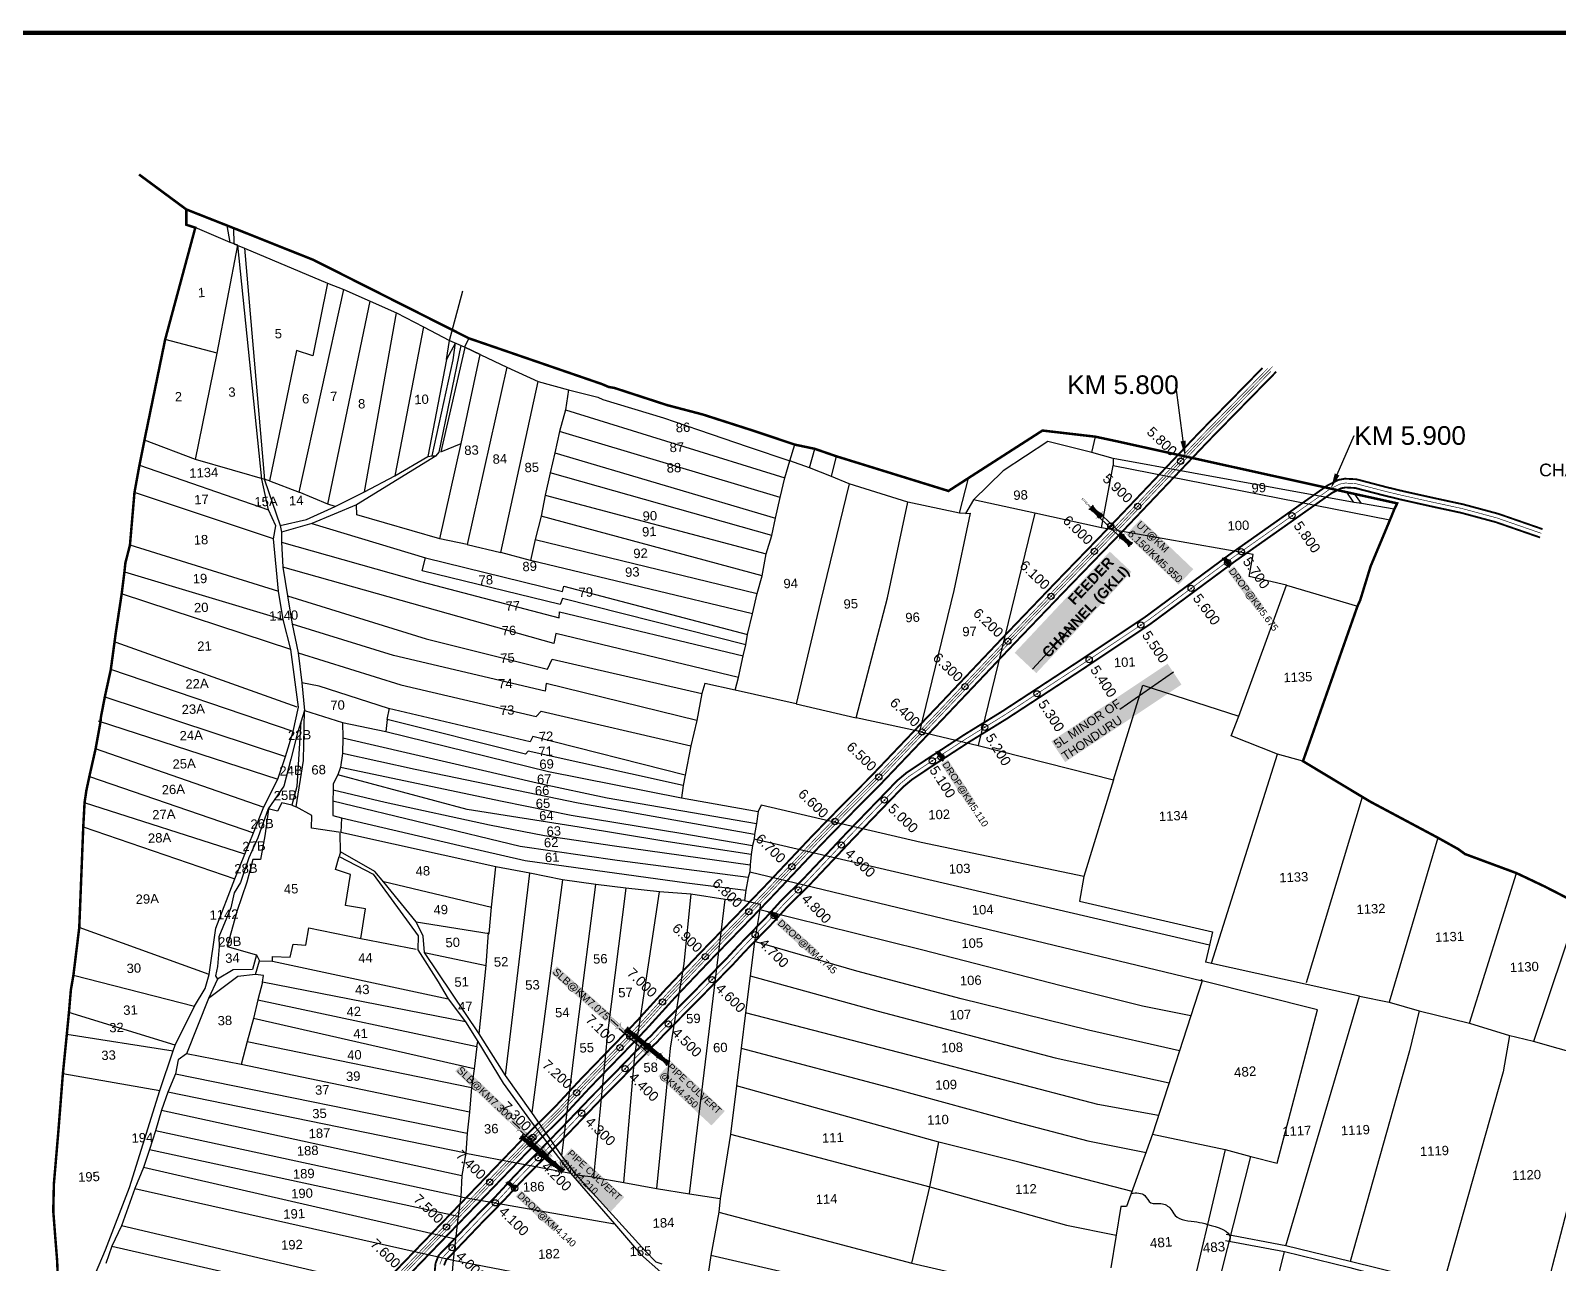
# Model space of a CAD drawing. Header units: inches. Extents: x 189567 to 214261, y 1613610 to 1624610.
# Drawn here: x 190847 to 193302, y 1622146 to 1624127 of the extents above; entities that cross this region are included whole.
import ezdxf
from ezdxf import colors
from ezdxf.entities.mleader import LeaderData, LeaderLine
from ezdxf.enums import TextEntityAlignment as Align
from ezdxf.math import Vec2, Vec3

# ---------------------------------------------------------------- set-up
doc = ezdxf.new("R2010")
doc.units = ezdxf.units.IN
doc.header["$LTSCALE"] = 15
doc.header["$MEASUREMENT"] = 0
doc.header["$PDMODE"] = 32
doc.header["$PDSIZE"] = 10
doc.linetypes.add('ACAD_ISO02W100', pattern=[15, 12, -3])
doc.linetypes.add('HIDDEN2', pattern=[0.1875, 0.125, -0.0625])
for name, color, linetype in [('CANAL1', 7, 'Continuous'), ('CHANAGE', 1, 'Continuous'), ('CS', 134, 'Continuous'), ('PLOT', 7, 'Continuous'), ('PLOT NO', 1, 'Continuous'), ('PLOT NOS', 7, 'Continuous'), ('POINT', 2, 'Continuous'), ('RE REMARKS', 7, 'Continuous'), ('STREAM', 4, 'Continuous'), ('STRUCTURE', 5, 'Continuous'), ('text1', 7, 'Continuous'), ('text2', 7, 'Continuous'), ('VILLAGE BOUNDRY', 5, 'Continuous'), ('VILLAGE STONES', 240, 'Continuous')]:
    doc.layers.add(name, color=color, linetype=linetype)
doc.styles.get("Standard").update_dxf_attribs({"font": 'arial.ttf'})
doc.dimstyles.get("Standard").update_dxf_attribs({"dimtxt": 0.18, "dimasz": 0.18, "dimexe": 0.18, "dimexo": 0.0625, "dimgap": 0.09, "dimtad": 0, "dimtih": 1, "dimtoh": 1, "dimdec": 4, "dimzin": 0, "dimdsep": 46, "dimtxsty": 'Standard', "dimcen": 0.09, "dimadec": 0, "dimazin": 0, "dimtfac": 1, "dimtdec": 4, "dimtofl": 0, "dimtmove": 0, "dimatfit": 3, "dimfxl": 1, "dimtolj": 1, "dimtzin": 0, "dimarcsym": 0})

# ---------------------------------------------------------------- blocks, each defined once
blk = doc.blocks.new('DROP')
h = blk.add_hatch()
h.set_pattern_fill('ANSI31', color=1, scale=10, angle=45)
h.set_pattern_definition([(90, (-324.4107, -25.7687), (-1.25, 0), [])])
h.paths.add_polyline_path([(-9.9, -4.3), (-13.8, 4.1), (13.8, 4.1), (10.2, -4.3)])
at = {"layer": 'STRUCTURE', "color": 5, "const_width": 0.49}
blk.add_lwpolyline([(-9.9, -4.3), (-13.8, 4.1), (13.8, 4.1), (10.2, -4.3), (-9.9, -4.3)], dxfattribs=at)
at = {"layer": 'STRUCTURE', "color": 5}
blk.add_circle((0, 0), 1.33, dxfattribs=at)
blk = doc.blocks.new('PIPE C')
at = {"layer": 'STRUCTURE'}
h = blk.add_hatch(dxfattribs=at)
h.set_pattern_fill('DASH', color=256, scale=5.6, angle=-90, style=0)
h.set_pattern_definition([(270, (-1194663.9188, 538833.8274), (0.7, -0.7), [0.7, -0.7])])
edge = h.paths.add_edge_path()
edge.add_spline(control_points=[(4.6, -44.2), (4.4, -43.9), (3.7, -42.8), (3.2, -40.8), (2.9, -38.1), (2.3, -34.2), (2.9, -29), (3.8, -25), (4.2, -23.1)], knot_values=[0, 0, 0, 0, 1.613557, 5.24513, 8.624976, 13.470124, 22.190216, 30.746377, 30.746377, 30.746377, 30.746377], degree=3, periodic=0)
edge.add_line((4.2, -23.1), (2.8, -21))
edge.add_line((2.8, -21), (2.8, 21))
edge.add_line((2.8, 21), (4.2, 23.1))
edge.add_spline(control_points=[(4.2, 23.1), (3.7, 25), (2.7, 28.9), (2, 34.1), (2.4, 38), (2.7, 40.8), (3.1, 42.8), (3.8, 43.8), (4, 44.2)], knot_values=[0, 0, 0, 0, 8.556161, 17.276253, 22.121402, 25.501247, 29.13282, 30.746377, 30.746377, 30.746377, 30.746377], degree=3, periodic=0)
edge.add_line((4, 44.2), (-4.6, 44.2))
edge.add_spline(control_points=[(-4.6, 44.2), (-4.4, 43.9), (-3.7, 42.8), (-3.2, 40.8), (-2.9, 38.1), (-2.3, 34.2), (-2.9, 29), (-3.8, 25), (-4.2, 23.1)], knot_values=[0, 0, 0, 0, 1.613557, 5.24513, 8.624976, 13.470124, 22.190216, 30.746377, 30.746377, 30.746377, 30.746377], degree=3, periodic=0)
edge.add_line((-4.2, 23.1), (-2.8, 21))
edge.add_line((-2.8, 21), (-2.8, -21))
edge.add_line((-2.8, -21), (-4.2, -23.1))
edge.add_spline(control_points=[(-4.2, -23.1), (-3.7, -25), (-2.7, -28.9), (-2, -34.1), (-2.4, -38), (-2.7, -40.8), (-3.1, -42.8), (-3.8, -43.8), (-4, -44.2)], knot_values=[0, 0, 0, 0, 8.556161, 17.276253, 22.121402, 25.501247, 29.13282, 30.746377, 30.746377, 30.746377, 30.746377], degree=3, periodic=0)
edge.add_line((-4, -44.2), (4.6, -44.2))
blk.add_circle((0, 0), 0.657)
at = {"layer": 'STRUCTURE', "const_width": 0.44}
for points in [[(-8.4, 25.2), (-5.6, 25.2), (-2.8, 21), (-2.8, -21), (-5.6, -25.2), (-8.4, -25.2)], [(8.4, 25.2), (5.6, 25.2), (2.8, 21), (2.8, -21), (5.6, -25.2), (8.4, -25.2)]]:
    blk.add_lwpolyline(points, dxfattribs=at)
at = {"layer": 'STRUCTURE', "color": 3}
for points in [[(-2.8, 21), (-2.8, -21)], [(-2.8, 21), (-2.8, -21)], [(2.8, 21), (2.8, -21)]]:
    blk.add_lwpolyline(points, dxfattribs=at)
at = {"layer": 'STRUCTURE'}
for points in [[(-4.6, 44.2), (-4, 43.2), (-3.3, 40.8), (-2.9, 38.4), (-2.5, 35.1), (-3, 29), (-4.2, 23.1)], [(4, 44.2), (3.4, 43.2), (2.8, 40.7), (2.5, 38.4), (2.2, 35), (2.8, 28.9), (4.2, 23.1)], [(-4, -44.2), (-3.4, -43.2), (-2.8, -40.7), (-2.5, -38.4), (-2.2, -35), (-2.8, -28.9), (-4.2, -23.1)], [(4.6, -44.2), (4, -43.2), (3.3, -40.8), (2.9, -38.4), (2.5, -35.1), (3, -29), (4.2, -23.1)]]:
    blk.add_spline(points, degree=3, dxfattribs=at)
at = {"layer": 'STRUCTURE', "color": 0}
for points in [[(-0.2, 44.3), (-0.2, 28.7)], [(0, -23.2), (0, -38.9)]]:
    blk.add_leader(points, dimstyle='Standard', override={"dimscale": 0.062085, "dimtxt": 50, "dimasz": 100, "dimgap": 0.09, "dimtad": 0, "dimzin": 2}, dxfattribs=at)
blk = doc.blocks.new('UT')
at = {"layer": 'STRUCTURE'}
h = blk.add_hatch(dxfattribs=at)
h.set_pattern_fill('DASH', color=150, scale=8, angle=-39.6278, style=0)
h.set_pattern_definition([(320.372247933, (-4370.464, -6260.8811), (1.40800153113, 0.132407282), [1, -1])])
h.paths.add_polyline_path([(765163, 1700681.9), (765165.6, 1700680.6), (765167.2, 1700680.3), (765169.1, 1700680), (765172.4, 1700679.6), (765176.4, 1700679.3), (765179.5, 1700679.5), (765183.1, 1700679.9), (765187.7, 1700680.9), (765188.9, 1700681.2), (765193.1, 1700682.2), (765196.1, 1700680.2), (765196.1, 1700672.2), (765193.1, 1700670.2), (765190.5, 1700670.8), (765188.1, 1700671.3), (765185.5, 1700671.8), (765183.6, 1700672.1), (765181, 1700672.5), (765180.3, 1700672.5), (765178.5, 1700672.6), (765176.7, 1700672.6), (765174.6, 1700672.5), (765172.5, 1700672.3), (765170.4, 1700672), (765168.5, 1700671.7), (765166.1, 1700671.2), (765165, 1700670.8), (765163, 1700669.7)])
h.paths.add_polyline_path([(765259.1, 1700682.2), (765256.1, 1700680.2), (765256.1, 1700672.2), (765259.1, 1700670.2), (765261.9, 1700671), (765264.4, 1700671.6), (765266.4, 1700672), (765269.1, 1700672.5), (765272.7, 1700673), (765276.1, 1700673.1), (765278.6, 1700672.9), (765281.2, 1700672.7), (765283.9, 1700672.3), (765286.4, 1700671.9), (765288, 1700671.3), (765289.2, 1700670.6), (765289.1, 1700682.7), (765287.6, 1700681.8), (765285.7, 1700681.2), (765283, 1700680.7), (765281.2, 1700680.4), (765276.7, 1700679.9), (765272.7, 1700679.9), (765268.7, 1700680.3), (765264.8, 1700681), (765261.2, 1700681.7)])
at = {"layer": 'STRUCTURE', "color": 150, "const_width": 0.628}
for points in [[(765190.1, 1700688.2), (765190.1, 1700684.2), (765196.1, 1700680.2), (765256.1, 1700680.2), (765262.1, 1700684.2), (765262.1, 1700688.2)], [(765190.1, 1700664.2), (765190.1, 1700668.2), (765196.1, 1700672.2), (765256.1, 1700672.2), (765262.1, 1700668.2), (765262.1, 1700664.2)]]:
    blk.add_lwpolyline(points, dxfattribs=at)
at = {"layer": 'STRUCTURE', "color": 150}
for points in [[(765196.1, 1700680.2), (765256.1, 1700680.2)], [(765196.1, 1700672.2), (765256.1, 1700672.2)], [(765196.1, 1700672.2), (765256.1, 1700672.2)]]:
    blk.add_lwpolyline(points, dxfattribs=at)
at = {"layer": 'STRUCTURE', "color": 0}
blk.add_circle((765226.1, 1700676.2), 1.89, dxfattribs=at)
at = {"layer": 'STRUCTURE', "color": 150}
for points in [[(765163, 1700681.9), (765164.4, 1700681.1), (765167.9, 1700680.2), (765171.2, 1700679.8), (765176.1, 1700679.4), (765184.7, 1700680.3), (765193.1, 1700682.2)], [(765163, 1700669.7), (765164.3, 1700670.6), (765167.8, 1700671.6), (765171.2, 1700672.1), (765176, 1700672.6), (765184.7, 1700672), (765193.1, 1700670.2)], [(765289.1, 1700682.7), (765287.8, 1700681.9), (765284.3, 1700680.9), (765280.9, 1700680.4), (765276.1, 1700679.8), (765267.4, 1700680.5), (765259.1, 1700682.2)], [(765289.2, 1700670.6), (765287.8, 1700671.4), (765284.2, 1700672.3), (765280.9, 1700672.7), (765276.1, 1700673.1), (765267.4, 1700672.2), (765259.1, 1700670.2)]]:
    blk.add_spline(points, degree=3, dxfattribs=at)
at = {"layer": 'STRUCTURE', "color": 0}
blk.add_text('STREAM', height=5, dxfattribs=at).set_placement((765148.2, 1700675.8), align=Align.MIDDLE_CENTER)
for points in [[(765190.9, 1700676), (765164.2, 1700675.8)], [(765289.3, 1700676.7), (765265.4, 1700676.4)]]:
    blk.add_leader(points, dimstyle='Standard', override={"dimasz": 10, "dimgap": 0.09, "dimtad": 0}, dxfattribs=at)
blk = doc.blocks.new('SLB')
at = {"layer": 'STRUCTURE'}
h = blk.add_hatch(dxfattribs=at)
h.set_pattern_fill('DOTS', color=6, scale=20, angle=320.3722, style=0)
h.set_pattern_definition([(320.372247934, (-159.4327, -72.9564), (1.2786241598, 0.5641323054), [0, -1.25])])
h.paths.add_polyline_path([(769699.5, 1706871.1), (769699.5, 1706861.1), (769729.1, 1706861.1), (769732.1, 1706863.1), (769792.1, 1706863.1), (769795.1, 1706861.1), (769824.7, 1706861.1), (769824.7, 1706871.1), (769795.1, 1706871.1), (769792.1, 1706869.1), (769732.1, 1706869.1), (769729.1, 1706871.1)])
at = {"layer": 'STRUCTURE', "color": 6, "const_width": 0.628}
for points in [[(769726.1, 1706877.1), (769726.1, 1706873.1), (769732.1, 1706869.1), (769792.1, 1706869.1), (769798.1, 1706873.1), (769798.1, 1706877.1)], [(769726.1, 1706855.1), (769726.1, 1706859.1), (769732.1, 1706863.1), (769792.1, 1706863.1), (769798.1, 1706859.1), (769798.1, 1706855.1)]]:
    blk.add_lwpolyline(points, dxfattribs=at)
at = {"layer": 'STRUCTURE', "color": 6, "linetype": 'ACAD_ISO02W100', "ltscale": 0.5, "const_width": 0.5}
for points in [[(769699.5, 1706871.1), (769729.1, 1706871.1)], [(769699.5, 1706861.1), (769729.1, 1706861.1)], [(769795.1, 1706871.1), (769824.7, 1706871.1)], [(769795.1, 1706861.1), (769824.7, 1706861.1)]]:
    blk.add_lwpolyline(points, dxfattribs=at)
at = {"layer": 'STRUCTURE', "color": 6}
blk.add_lwpolyline([(769732.1, 1706863.1), (769792.1, 1706863.1)], dxfattribs=at)
blk.add_lwpolyline([(769732.1, 1706863.1), (769792.1, 1706863.1)], dxfattribs=at)
at = {"layer": 'STRUCTURE', "color": 0}
blk.add_circle((769762.1, 1706866.1), 1.24, dxfattribs=at)
for points in [[(769703.8, 1706866), (769726.7, 1706866)], [(769818.6, 1706865.8), (769795.7, 1706865.8)]]:
    blk.add_leader(points, dimstyle='Standard', override={"dimasz": 10, "dimgap": 0.09, "dimtad": 0}, dxfattribs=at)

msp = doc.modelspace()

# ---------------------------------------------------------------- linework, layer by layer
at = {"layer": 'CANAL1', "color": 200, "const_width": 3}
for points in [[(192826.7, 1623584.8), (192725.5, 1623481.5), (192587.9, 1623336.7), (192493.2, 1623239), (192413.6, 1623156), (192302.8, 1623039.1), (192245.5, 1622979.2), (192196.1, 1622927.3), (192154.7, 1622885.7), (192102.9, 1622832.7), (192026.6, 1622751.8), (191982.5, 1622706.1), (191923.4, 1622645.3), (191867.2, 1622586.2), (191824, 1622538.6), (191807.1, 1622520.6), (191730.7, 1622441.7), (191689.6, 1622397.5), (191646.4, 1622354.9), (191540.9, 1622245.3), (191384.8, 1622083.6)], [(192848.9, 1623578.9), (192739.9, 1623467.6), (192602.3, 1623322.9), (192507.6, 1623225.1), (192428, 1623142.2), (192317.2, 1623025.3), (192260, 1622965.4), (192210.4, 1622913.4), (192168.9, 1622871.7), (192117.3, 1622818.8), (192041, 1622738), (191996.9, 1622692.2), (191937.8, 1622631.4), (191881.9, 1622572.6), (191838.7, 1622525), (191821.6, 1622506.8), (191745.2, 1622428), (191704, 1622383.5), (191660.6, 1622340.8), (191555.3, 1622231.4), (191399.2, 1622069.7)], [(191494.8, 1622117.4), (191497.7, 1622146.3), (191502.7, 1622159), (191510.5, 1622167), (191562.6, 1622221.6), (191595.5, 1622255), (191626, 1622288.1), (191652, 1622314.6), (191665.5, 1622328.2), (191672.4, 1622335.2), (191701.3, 1622364.9), (191752.3, 1622418.2), (191777.9, 1622443.9), (191824.5, 1622491.9), (191837.3, 1622505.7), (191843.9, 1622511.7), (191854.8, 1622523.5), (191912.6, 1622582.1), (191965.7, 1622636.2), (191986.3, 1622658.5), (192029.8, 1622703.1), (192053.5, 1622729.4), (192086.5, 1622761.6), (192123.8, 1622801), (192156.1, 1622835.4), (192239.7, 1622921.9), (192254.5, 1622934.3), (192285.2, 1622954.9), (192348.2, 1622996), (192408.4, 1623033.1), (192531.2, 1623113.4), (192638.8, 1623185.2), (192773.5, 1623284.9), (192931, 1623396), (192948.6, 1623405), (192959.3, 1623407), (192977.7, 1623406.1), (193025.8, 1623393.5), (193051.4, 1623387.3), (193101.7, 1623376.1), (193149.4, 1623365.8), (193205.9, 1623350.6), (193276.9, 1623326)], [(191511.4, 1622143), (191514.7, 1622151.3), (191520.5, 1622157.3), (191572.6, 1622211.9), (191605.6, 1622245.4), (191636.2, 1622278.5), (191661.9, 1622304.8), (191675.5, 1622318.3), (191682.5, 1622325.5), (191711.4, 1622355.1), (191762.3, 1622408.5), (191787.9, 1622434.1), (191834.7, 1622482.3), (191847.2, 1622495.7), (191853.8, 1622501.8), (191864.9, 1622513.9), (191922.6, 1622572.2), (191975.8, 1622626.5), (191996.4, 1622648.8), (192040, 1622693.6), (192063.6, 1622719.7), (192096.5, 1622751.8), (192134, 1622791.4), (192166.2, 1622825.7), (192249.2, 1622911.7), (192262.9, 1622923.1), (192292.9, 1622943.3), (192355.7, 1622984.2), (192415.9, 1623021.3), (192538.9, 1623101.7), (192646.8, 1623173.7), (192781.7, 1623273.6), (192938.3, 1623384), (192953.2, 1623391.6), (192960.3, 1623392.9), (192975.6, 1623392.1), (193022.4, 1623380), (193048.3, 1623373.7), (193098.7, 1623362.4), (193146.1, 1623352.2), (193201.8, 1623337.2), (193273.1, 1623312.5)]]:
    msp.add_lwpolyline(points, dxfattribs=at)
at = {"layer": 'CANAL1', "color": 5, "const_width": 1}
for points in [[(192835.3, 1623584.3), (192730.2, 1623477), (192592.5, 1623332.2), (192497.9, 1623234.5), (192418.3, 1623151.5), (192307.5, 1623034.6), (192250.2, 1622974.7), (192200.8, 1622922.8), (192159.3, 1622881.2), (192107.6, 1622828.2), (192031.3, 1622747.3), (191987.2, 1622701.6), (191928.1, 1622640.8), (191872, 1622581.8), (191828.8, 1622534.2), (191811.8, 1622516.2), (191735.4, 1622437.2), (191694.3, 1622392.9), (191651, 1622350.3), (191545.6, 1622240.8), (191389.5, 1622079.1)], [(192840.3, 1623579.4), (192735.3, 1623472.2), (192597.6, 1623327.4), (192502.9, 1623229.6), (192423.3, 1623146.7), (192312.5, 1623029.8), (192255.3, 1622969.8), (192205.8, 1622917.9), (192164.3, 1622876.3), (192112.7, 1622823.3), (192036.3, 1622742.5), (191992.2, 1622696.8), (191933.1, 1622635.9), (191877.1, 1622577), (191833.9, 1622529.4), (191816.9, 1622511.3), (191740.5, 1622432.4), (191699.3, 1622388.1), (191656, 1622345.4), (191550.6, 1622235.9), (191394.5, 1622074.2)]]:
    msp.add_lwpolyline(points, dxfattribs=at)
at = {"layer": 'CANAL1', "color": 1, "linetype": 'HIDDEN2', "ltscale": 4, "const_width": 1}
for points in [[(192843.3, 1623587.4), (192732.7, 1623474.6), (192595.1, 1623329.8), (192500.4, 1623232), (192420.8, 1623149.1), (192310, 1623032.2), (192252.8, 1622972.3), (192203.3, 1622920.4), (192161.8, 1622878.7), (192110.1, 1622825.7), (192033.8, 1622744.9), (191989.7, 1622699.2), (191930.6, 1622638.3), (191874.6, 1622579.4), (191831.3, 1622531.8), (191814.3, 1622513.7), (191737.9, 1622434.8), (191696.8, 1622390.5), (191653.5, 1622347.8), (191548.1, 1622238.3), (191392, 1622076.6)], [(192837.8, 1623581.8), (192732.7, 1623474.6), (192595.1, 1623329.8), (192500.4, 1623232), (192420.8, 1623149.1), (192310, 1623032.2), (192252.8, 1622972.3), (192203.3, 1622920.4), (192161.8, 1622878.7), (192110.1, 1622825.7), (192033.8, 1622744.9), (191989.7, 1622699.2), (191930.6, 1622638.3), (191874.6, 1622579.4), (191831.3, 1622531.8), (191814.3, 1622513.7), (191737.9, 1622434.8), (191696.8, 1622390.5), (191653.5, 1622347.8), (191548.1, 1622238.3), (191392, 1622076.6)], [(191504.6, 1622144.6), (191508.7, 1622155.1), (191515.5, 1622162.2), (191567.6, 1622216.7), (191600.6, 1622250.2), (191631.1, 1622283.3), (191656.9, 1622309.7), (191670.5, 1622323.3), (191677.4, 1622330.3), (191706.3, 1622360), (191757.3, 1622413.4), (191782.9, 1622439), (191829.6, 1622487.1), (191842.2, 1622500.7), (191848.8, 1622506.7), (191859.8, 1622518.7), (191917.6, 1622577.1), (191970.8, 1622631.4), (191991.4, 1622653.7), (192034.9, 1622698.4), (192058.5, 1622724.5), (192091.5, 1622756.7), (192128.9, 1622796.2), (192161.1, 1622830.6), (192244.5, 1622916.8), (192258.7, 1622928.7), (192289, 1622949.1), (192352, 1622990.1), (192412.2, 1623027.2), (192535.1, 1623107.6), (192642.8, 1623179.4), (192777.6, 1623279.2), (192934.7, 1623390), (192950.9, 1623398.3), (192959.8, 1623400), (192976.6, 1623399.1), (193024.1, 1623386.7), (193049.9, 1623380.5), (193100.2, 1623369.3), (193147.8, 1623359), (193203.8, 1623343.9), (193275, 1623319.2)]]:
    msp.add_lwpolyline(points, dxfattribs=at)
at = {"layer": 'CS', "color": 3}
for p in [(192874.4, 1623347.5), (192792.7, 1623289.9), (192712.1, 1623230.8), (192631.3, 1623171.8), (192548.2, 1623116.3), (192464.5, 1623061.4), (192380.3, 1623007.6), (192296.1, 1622953.7), (192219.1, 1622890.6), (192149.8, 1622818.5), (192080.7, 1622746.2), (192011.4, 1622674.2), (191942.1, 1622602.1), (191871.9, 1622530.9), (191802.4, 1622459), (191732.5, 1622387.5), (191662.9, 1622315.7), (191593.8, 1622243.4), (191524.4, 1622171.5)]:
    msp.add_point(p, dxfattribs=at)
at = {"layer": 'PLOT'}
for points in [[(190899.6, 1622008.3), (190967.3, 1622167.9), (191005.9, 1622268), (191054.5, 1622424), (191076.2, 1622487.5), (191079, 1622496.7), (191110.1, 1622559.4), (191127.6, 1622588.1), (191134, 1622610.4), (191144.8, 1622684.8), (191175.1, 1622763.8), (191191.1, 1622803.9), (191205.2, 1622837.8), (191221.7, 1622879.6), (191244.1, 1622924.1), (191256.6, 1622960.6), (191268.7, 1623000.8), (191277.6, 1623039.8), (191264.9, 1623132.7), (191252.9, 1623180.7), (191245.1, 1623226.5), (191237.2, 1623310.6), (191240.9, 1623331.5), (191229, 1623357.1), (191218.4, 1623406.2), (191179.9, 1623782), (191167.6, 1623786.7), (191163, 1623813.7)], [(191172.9, 1623809.8), (191173.7, 1623784.4), (191190.9, 1623777.2), (191222.9, 1623405.2), (191248.2, 1623331.6), (191250.3, 1623321.3), (191250.1, 1623304.8), (191252.3, 1623265), (191259.6, 1623218.9), (191267.3, 1623173.3), (191276.8, 1623127.4), (191282.6, 1623078.8), (191287, 1623034.5), (191275.7, 1622998.7), (191265.4, 1622956.4), (191253.8, 1622912.8), (191228.9, 1622876.3), (191212.1, 1622830), (191197.4, 1622797.9), (191184.5, 1622758.4), (191173.9, 1622741.3), (191168.7, 1622717.3), (191149.3, 1622670.9), (191150, 1622655.2), (191147.2, 1622623.1), (191143.8, 1622608.1), (191147.3, 1622603.1), (191133, 1622572), (191097.6, 1622483), (191084, 1622473.2), (191079.5, 1622450.8), (191067.4, 1622421.4), (191057.3, 1622392.2), (191047.8, 1622359.2), (191037.8, 1622329), (191028.2, 1622300.2), (191014.2, 1622266.6), (190993, 1622206.6), (190977.5, 1622174), (190968, 1622145.7)], [(191167.6, 1623786.7), (191111.6, 1623810.4)], [(191231.1, 1623403.6), (191112.1, 1623438), (191146.9, 1623608.9), (191179.9, 1623782)], [(191190.9, 1623777.2), (191324, 1623721.1), (191350.5, 1623710.9), (191392.6, 1623692.5), (191434.7, 1623673.4), (191478.5, 1623651.2), (191520.3, 1623629.1), (191539, 1623621.1), (191544.7, 1623618.6), (191570.5, 1623605.8), (191612.2, 1623586.1), (191662.4, 1623563.1), (191711.2, 1623549.7), (191758.8, 1623538), (191766.7, 1623534.5), (191864.2, 1623504.6), (191920.2, 1623485.6), (192000.1, 1623458.2), (192067.1, 1623435.5)], [(191324, 1623721.1), (191300.5, 1623604.4), (191274.2, 1623612.9), (191231.1, 1623403.6), (191278.3, 1623385.6)], [(191324.5, 1623366.1), (191278.3, 1623385.6), (191350.5, 1623710.9)], [(191515.5, 1623598.5), (191520.3, 1623629.1), (191541.4, 1623708.9)], [(191336.2, 1623362.2), (191324.5, 1623366.1), (191392.6, 1623692.5)], [(191383.7, 1623385.9), (191434.7, 1623673.4)], [(191478.5, 1623651.2), (191432.3, 1623411.8)], [(191146.9, 1623608.9), (191063.1, 1623630.5)], [(191529.7, 1623625.1), (191515.5, 1623598.5), (191485.1, 1623442.8)], [(191492.5, 1623443.5), (191525.8, 1623598.1), (191529.7, 1623625.1)], [(191551.3, 1623632.6), (191544.7, 1623619.5), (191544.7, 1623617.7), (191506.4, 1623450.4), (191538.9, 1623463.5), (191569.7, 1623606.6), (191544.7, 1623618.6)], [(191248.2, 1623331.6), (191290.2, 1623341.5), (191336.2, 1623362.2), (191383.7, 1623385.9), (191432.3, 1623411.8), (191485.1, 1623442.8), (191492.5, 1623443.5), (191498.7, 1623443.6), (191503.4, 1623449.9), (191539, 1623621.1)], [(191612.2, 1623586.1), (191548.8, 1623301.3), (191602.9, 1623288.3)], [(191711.2, 1623549.7), (191706.8, 1623517.6), (191696.8, 1623482.6), (191689.3, 1623448.4), (191681.8, 1623416.2), (191674, 1623380.3), (191667.7, 1623346.6), (191657.8, 1623309.5), (191650.5, 1623275.8), (191602.9, 1623288.3), (191662.4, 1623563.1)], [(191706.8, 1623517.6), (192059, 1623408.5)], [(192051.5, 1623377), (191696.8, 1623482.6)], [(192586.7, 1623439.2), (192552.8, 1623449.3), (192558.3, 1623474.5)], [(191112.1, 1623438), (191029.8, 1623468.7)], [(191548.8, 1623301.3), (191504.5, 1623310.6), (191538.9, 1623463.5)], [(192098.7, 1623424.7), (192067.1, 1623435.5), (192075.4, 1623461.7)], [(192134, 1623410.8), (192098.7, 1623424.7), (192107.3, 1623455)], [(192552.8, 1623449.3), (192481.8, 1623466.9), (192410.2, 1623419.5), (192362.3, 1623373.3), (192349.6, 1623350.9), (192339.9, 1623351.7), (192354.2, 1623408)], [(191021.8, 1623428.7), (191229, 1623357.1)], [(191498.7, 1623443.6), (191370.8, 1623364.8), (191298.7, 1623335.2), (191250.3, 1623321.3)], [(191689.3, 1623448.4), (192043.9, 1623343.5)], [(192077.4, 1623045.2), (191979.3, 1623067.1), (191984.8, 1623087.6), (191992.4, 1623122.6), (191996.5, 1623140.2), (191999.3, 1623156.8), (192007, 1623190), (192014.5, 1623222.7), (192022.9, 1623250.7), (192029.1, 1623286.4), (192038, 1623315.6), (192043.9, 1623343.5), (192051.5, 1623377), (192059, 1623408.5), (192067.1, 1623435.5)], [(192339.9, 1623351.7), (192257, 1623369.2), (192162.5, 1623398.6), (192134, 1623410.8), (192142, 1623443)], [(192865.2, 1623235.9), (192805.2, 1623250), (192811.9, 1623285.1), (192568.3, 1623328.3), (192586.9, 1623428), (193031.7, 1623340.7)], [(193038.5, 1623358), (192986.2, 1623367), (192974.1, 1623369), (192586.7, 1623439.2), (192586.9, 1623428)], [(192038, 1623315.6), (191681.8, 1623416.2)], [(191237.2, 1623310.6), (191013.8, 1623384.7)], [(191674, 1623380.3), (192029.1, 1623286.4)], [(192162.5, 1623398.6), (192116.7, 1623209.6), (192077.4, 1623045.2), (192173.7, 1623022.9)], [(192973.6, 1623368.8), (192962.5, 1623385.2)], [(192986.2, 1623367), (192975.3, 1623382.2)], [(191504.5, 1623310.6), (191371, 1623348.8), (191370.8, 1623364.8)], [(192275.8, 1623000.8), (192173.7, 1623022.9), (192224.1, 1623215.8), (192257, 1623369.2)], [(192568.3, 1623328.3), (192460.9, 1623351.6), (192362.3, 1623373.3)], [(191298.7, 1623335.2), (191481.4, 1623280.1), (191702, 1623225.5), (191704, 1623234.2), (191999.3, 1623156.8)], [(192022.9, 1623250.7), (191667.7, 1623346.6)], [(192349.6, 1623350.9), (192356.8, 1623351.5), (192330.7, 1623227.6), (192275.8, 1623000.8), (192370.1, 1622978.1)], [(192460.9, 1623351.6), (192370.1, 1622978.1), (192587.6, 1622923.3), (192634.7, 1623075.1), (192788.8, 1623025.4)], [(191250.1, 1623304.8), (191475.7, 1623241.3), (191696.6, 1623183.3), (191697, 1623193.2), (191992.4, 1623122.6)], [(191657.8, 1623309.5), (192014.5, 1623222.7)], [(191006.6, 1623300.7), (191245.1, 1623226.5)], [(191996.5, 1623140.2), (191702, 1623214.6), (191698.1, 1623204.7), (191476.3, 1623259), (191481.4, 1623280.1)], [(190997.7, 1623257.5), (191252.9, 1623180.7)], [(191984.8, 1623087.6), (191690.8, 1623158.5), (191687.7, 1623142.2), (191252.3, 1623265)], [(192007, 1623190), (191650.5, 1623275.8)], [(192891.9, 1622953.1), (192850.9, 1622964.6), (192776.6, 1622994), (192788.8, 1623025.4), (192865.2, 1623235.9), (192979.5, 1623202.2)], [(191264.9, 1623132.7), (190994.4, 1623221.3)], [(191259.6, 1623218.9), (191482.4, 1623149.9), (191677.9, 1623100.8), (191685.1, 1623117.2), (191925.5, 1623061.9)], [(191917.9, 1623018.5), (191675.4, 1623077.9), (191673.8, 1623065.4), (191430.2, 1623123), (191267.3, 1623173.3)], [(190983.7, 1623144.1), (191274.9, 1623040.4)], [(191276.8, 1623127.4), (191441.9, 1623076), (191659.4, 1623024.7), (191667.4, 1623033.6), (191908, 1622978)], [(191268.7, 1623000.8), (190975.8, 1623100.4)], [(191899.1, 1622930.6), (191654.1, 1622992.9), (191649.7, 1622984.4), (191422.3, 1623038), (191310.8, 1623073.5), (191282.6, 1623078.8)], [(191979.3, 1623067.1), (191930.3, 1623077.9), (191925.5, 1623061.9), (191917.9, 1623018.5), (191908, 1622978), (191899.1, 1622930.6)], [(190966.2, 1623056.6), (191256.6, 1622960.6)], [(191348.1, 1623015.5), (191348.7, 1622990.6), (191348.4, 1622965.4), (191344.7, 1622943.3), (191340.9, 1622931), (191333.1, 1622916.9), (191333, 1622906.8), (191332.4, 1622888.8), (191332.6, 1622865.9), (191346.8, 1622861.9), (191345.4, 1622838.6), (191298.5, 1622845.6), (191298.8, 1622865.6), (191273.5, 1622879.7), (191285.3, 1622954.4), (191287, 1623034.5)], [(191287, 1623034.5), (191348.1, 1623015.5), (191417.7, 1623000.9), (191679.1, 1622936.4), (191892.9, 1622894.2)], [(191420, 1623020.2), (191423.8, 1623038.1)], [(190955.7, 1623017.7), (191244.1, 1622924.1)], [(191281.3, 1623016.6), (191274.9, 1622912.2), (191267, 1622882.2), (191273.5, 1622879.7)], [(191895.5, 1622913.8), (191646.5, 1622969.2), (191642.5, 1622964.4), (191420, 1623020.2), (191417.7, 1623000.9)], [(191348.7, 1622990.6), (191667.9, 1622916.8), (191773.6, 1622894.3), (192013.5, 1622853)], [(191220.4, 1622879.2), (190951.4, 1622973.2)], [(192010.4, 1622835.4), (191727, 1622885.9), (191465, 1622939.9), (191348.4, 1622965.4)], [(191344.7, 1622943.3), (191604.8, 1622889.1), (191715.9, 1622866.4), (191895, 1622837.1), (192007.1, 1622817.6)], [(190941.3, 1622928.5), (191205.2, 1622837.8)], [(192005, 1622802.9), (191864.5, 1622824.4), (191728.5, 1622847.3), (191548.8, 1622875.7), (191340.9, 1622931)], [(191899.1, 1622930.6), (191895.5, 1622913.8), (191892.9, 1622894.2), (192016.4, 1622872.1)], [(192587.6, 1622923.3), (192539.7, 1622767.7), (192532.7, 1622728.2), (192746.7, 1622679.1), (192741.7, 1622657.6), (192735.4, 1622630)], [(191191.1, 1622803.9), (190933.6, 1622886.3)], [(191267, 1622882.2), (191250.9, 1622886.4), (191243.5, 1622872.6), (191228.9, 1622876.3)], [(192000, 1622766.2), (191789.4, 1622793.6), (191633.9, 1622816.1), (191332.4, 1622888.8)], [(191333, 1622906.8), (191417, 1622887.5), (191584.7, 1622850.7), (191672.9, 1622833.9), (191785.4, 1622816.9), (192003.4, 1622786.6)], [(191229.3, 1622875.8), (191223.3, 1622832.9), (191216.6, 1622795.2), (191203.9, 1622795.2), (191194.2, 1622758.7), (191178.3, 1622711.3), (191162.8, 1622655.3), (191210.2, 1622641.8), (191203.3, 1622618.1), (191172.2, 1622617.7), (191147.3, 1622603.1)], [(191346.8, 1622861.9), (191536.7, 1622817.5), (191642, 1622793.7), (191901.4, 1622757.7), (191996.6, 1622745.7)], [(192539.7, 1622767.7), (192278.1, 1622822.7), (192020.9, 1622882.5), (192016.4, 1622872.1), (192013.5, 1622853), (192010.4, 1622835.4), (192009.7, 1622827.7), (192007.1, 1622817.6), (192005, 1622802.9), (192003.4, 1622786.6), (192002.6, 1622775.4), (192000, 1622766.2), (191996.6, 1622745.7), (191994.4, 1622729.1), (192019.4, 1622723.6), (192019, 1622714.9), (192010.5, 1622663.2), (192003.2, 1622608.1), (191996.1, 1622548.6), (191989, 1622491.9), (191981.3, 1622431.5), (191971.8, 1622353.9), (191955.4, 1622250.5), (191953.1, 1622228.4), (191940.4, 1622158.6), (191929.8, 1622090)], [(190931.5, 1622847.5), (191175.1, 1622763.8)], [(191861.8, 1622145), (191852.1, 1622148.1), (191834.4, 1622166.1), (191724.4, 1622288), (191700.7, 1622319.2), (191652.5, 1622388.8), (191610.4, 1622448.2), (191567.6, 1622515), (191480.1, 1622645.9), (191477.9, 1622672.1), (191466.7, 1622695.2), (191414.8, 1622758.9), (191400.2, 1622775.7), (191344.7, 1622807.4), (191344.5, 1622837.5)], [(191994.4, 1622729.1), (191963.2, 1622731), (191908, 1622739.6), (191857.9, 1622743.4), (191803.4, 1622749.1), (191755.4, 1622755), (191702, 1622762.7), (191649.2, 1622773.3), (191594.6, 1622783.4), (191345.4, 1622838.6)], [(192741.7, 1622657.6), (192009.7, 1622827.7)], [(193108.9, 1622830), (193030.6, 1622565.8)], [(191210.2, 1622641.8), (191214.6, 1622632.5), (191235.5, 1622631.7), (191235.5, 1622639.4), (191264, 1622638), (191268.8, 1622659), (191289.3, 1622657.6), (191294.1, 1622685.2), (191377.9, 1622668.3), (191385.1, 1622716.1), (191353, 1622721), (191361.3, 1622770.9), (191337.1, 1622778.8), (191342.9, 1622800.2)], [(191344.7, 1622807.4), (191342.9, 1622800.2), (191397.2, 1622771.3), (191469.7, 1622672.4), (191469, 1622650.1), (191501.8, 1622598.7), (191517.9, 1622571.1), (191545.6, 1622534.3), (191565.7, 1622502.5), (191606.6, 1622435.7), (191651.6, 1622373.8), (191714.6, 1622291.2), (191785.1, 1622209.7), (191827.1, 1622160.9), (191925.1, 1622074.1)], [(191414.5, 1622759.8), (191587.4, 1622718.3), (191594.6, 1622783.4)], [(191610.4, 1622448.2), (191649.2, 1622773.3)], [(191702, 1622762.7), (191652.5, 1622388.8)], [(192002.6, 1622775.4), (192387.4, 1622682.8), (192729.9, 1622600.1)], [(193159.6, 1622532), (193235.2, 1622773.2)], [(191700.7, 1622319.2), (191726, 1622525.9), (191755.4, 1622755)], [(191803.4, 1622749.1), (191774.1, 1622516), (191751.8, 1622284.9), (191724.4, 1622288)], [(191800.2, 1622276.2), (191818.1, 1622480.1), (191857.9, 1622743.4)], [(191908, 1622739.6), (191896.6, 1622628), (191874.6, 1622492.2)], [(191466.7, 1622695.2), (191584, 1622676.1), (191587.4, 1622718.3)], [(191905.8, 1622258.1), (191963.2, 1622731)], [(192019, 1622714.9), (192278.9, 1622650.4), (192503.5, 1622592.7), (192634.1, 1622559.8), (192711.8, 1622544.3)], [(193336.4, 1622723), (193262.2, 1622502.5)], [(191134, 1622610.4), (190925.1, 1622686)], [(191377.9, 1622668.3), (191466.8, 1622651.1)], [(191480.1, 1622645.9), (191578.9, 1622624.9), (191582.9, 1622677.8)], [(191208.1, 1622610.3), (191214.6, 1622632.5)], [(191235.5, 1622631.7), (191517.9, 1622571.1)], [(191567.6, 1622515), (191578.9, 1622624.9)], [(192864.6, 1622174.6), (192982.5, 1622575.7), (192735.4, 1622630)], [(190915.7, 1622609.3), (191110.1, 1622559.4)], [(191219.4, 1622598.1), (191212.2, 1622569.4), (191205.3, 1622539.5), (191194.9, 1622502.7), (191185.3, 1622465.9), (191097.6, 1622483)], [(191545.6, 1622534.3), (191219.4, 1622598.1), (191221.3, 1622608.5), (191208.1, 1622610.3), (191179.9, 1622607.2), (191133, 1622572)], [(192003.2, 1622608.1), (192209.1, 1622551.4), (192493.6, 1622476.6), (192676.8, 1622436.1)], [(192715, 1621950.3), (192808.3, 1622318), (192808.3, 1622318), (192850.2, 1622307), (192915.1, 1622553.4), (192729.9, 1622600.1), (192728.4, 1622602.5), (192729.9, 1622600.1), (192650.2, 1622354), (192608.5, 1622237.5), (192599.2, 1622237.4), (192582.9, 1622138.8)], [(191212.2, 1622569.4), (191563.9, 1622494.5), (191565.7, 1622502.5)], [(192982.5, 1622575.7), (193030.6, 1622565.8), (193078.6, 1622551.9), (193063.3, 1622487.5), (192967.8, 1622149.1)], [(191079, 1622496.7), (190908.5, 1622549.3)], [(193078.6, 1622551.9), (193159.6, 1622532), (193223.9, 1622512.4), (193213.5, 1622453.7), (193115.2, 1622105)], [(191559.7, 1622458.6), (191205.3, 1622539.5)], [(190905.1, 1622514.5), (191076.2, 1622487.5)], [(191194.9, 1622502.7), (191555.6, 1622428.5)], [(191563.9, 1622494.5), (191559.7, 1622458.6), (191555.6, 1622428.5), (191552.4, 1622389), (191548.7, 1622355.5), (191546.2, 1622323.3), (191714.6, 1622291.2)], [(191874.6, 1622492.2), (191868.5, 1622423.5), (191853, 1622266.4)], [(193275.9, 1622068.1), (193293.6, 1622143.6), (193361.9, 1622406.8), (193381, 1622465.3), (193377.8, 1622470), (193262.2, 1622502.5), (193222.4, 1622512.2)], [(191989, 1622491.9), (192236, 1622426.7), (192431.7, 1622373), (192545.9, 1622342.9), (192639.7, 1622324.5)], [(190898.8, 1622451.5), (191054.5, 1622424)], [(191079.5, 1622450.8), (191548.7, 1622355.5)], [(191552.4, 1622389), (191185.3, 1622465.9)], [(191546.2, 1622323.3), (191067.4, 1622421.4)], [(191057.3, 1622392.2), (191539.9, 1622287.1)], [(191538.5, 1622253), (191047.8, 1622359.2)], [(191971.8, 1622353.9), (192291.9, 1622268.9), (192511.7, 1622207.6), (192591.6, 1622191.6)], [(192650.2, 1622354), (192766.9, 1622329.1), (192808.3, 1622318)], [(191037.8, 1622329), (191533.9, 1622222.1)], [(191546.2, 1622323.3), (191539.9, 1622287.1), (191538.5, 1622253), (191785.1, 1622209.7)], [(192263.1, 1622146.4), (192291.9, 1622268.9), (192306.7, 1622341.1)], [(192766.9, 1622329.1), (192678.9, 1621956.5), (192715, 1621950.3)], [(191529.9, 1622185.3), (191028.2, 1622300.2)], [(191751.8, 1622284.9), (191800.2, 1622276.2), (191853, 1622266.4), (191905.8, 1622258.1), (191955.4, 1622250.5)], [(191014.2, 1622266.6), (191526.1, 1622151.1)], [(191538.5, 1622253), (191533.9, 1622222.1), (191529.9, 1622185.3), (191526.1, 1622151.1), (191925.1, 1622074.1)], [(191953.1, 1622228.4), (192263.1, 1622146.4), (192522.2, 1622087.2), (192585.4, 1622084.3)], [(191519.9, 1622082.9), (190993, 1622206.6)], [(190977.5, 1622174), (191517.4, 1622049.9)], [(193061.1, 1622126), (192967.8, 1622149.1), (192864.6, 1622174.6), (192768.2, 1622192.4)], [(191526.1, 1622151.1), (191519.9, 1622082.9), (191517.4, 1622049.9), (191566.3, 1622038), (191613.1, 1622029.7), (191704.5, 1622011.8), (191797.8, 1621994.9), (191904.2, 1621974.8), (191925.1, 1622074.1)], [(192601.8, 1622018.9), (192536, 1622023.3), (192276.8, 1622081.3), (191940.4, 1622158.6)]]:
    msp.add_lwpolyline(points, dxfattribs=at)
at = {"layer": 'PLOT', "elevation": 19}
for points in [[(192744.9, 1622628.8), (192850.9, 1622964.6)], [(192897.7, 1622597.6), (192987.3, 1622895.7)], [(192693.6, 1622487.8), (192547, 1622520.9), (192342.3, 1622571), (192174.8, 1622615.6), (192010.5, 1622663.2)], [(192659.8, 1622383.6), (192562.3, 1622401.3), (192259.1, 1622480.8), (191996.1, 1622548.6)], [(192617.2, 1622261.8), (192437.4, 1622308.1), (192306.7, 1622341.1), (191981.3, 1622431.5)], [(192767.2, 1622182.8), (192862, 1622165.5), (192967.1, 1622139.7), (193058.2, 1622114.8), (193123.5, 1622092.2), (193182.3, 1622079.7), (193296.6, 1622053), (193460.6, 1622017.8), (193528.3, 1621977.5), (193612.5, 1621936.3), (193645.5, 1621931.5), (193687.8, 1621929.7), (193696.8, 1621929.5), (193789.8, 1621929.7), (193838.9, 1621934.2), (193922.2, 1621909.7), (194005.6, 1621888.1), (194112.3, 1621843.2), (194230, 1621800.9), (194312.4, 1621713.9), (194394.6, 1621652.1), (194509.4, 1621573.2), (194689, 1621415.3)], [(192803.3, 1621925.1), (192862, 1622165.5)]]:
    msp.add_lwpolyline(points, dxfattribs=at)
at = {"layer": 'POINT'}
for p in [(192583, 1623331, 16), (192771, 1623272, 96), (192310, 1622960, 94), (192042, 1622705, 93), (191810, 1622511, 17), (191838, 1622495, 92), (191651, 1622346, 18), (191669, 1622322, 91), (191625, 1622267, 90)]:
    msp.add_point(p, dxfattribs=at)
at = {"layer": 'STREAM'}
msp.add_spline([(192616.1, 1622258.9), (192637.6, 1622255.2), (192647.4, 1622243.4), (192663.5, 1622242.3), (192679.3, 1622233.5), (192686.3, 1622223.2), (192721.5, 1622212.9), (192738.5, 1622208.8), (192774.8, 1622186.1), (192773.4, 1622180.7)], degree=3, dxfattribs=at)
at = {"layer": 'text2', "color": 5, "const_width": 7}
msp.add_lwpolyline([(198633.6, 1616572.1), (189570.7, 1616572.1), (189570.7, 1624123.6), (198633.6, 1624123.6)], close=True, dxfattribs=at)
at = {"layer": 'text2', "color": 3}
for p in [(192695.3, 1623435.2), (192626.2, 1623362.5), (192556.7, 1623290.2), (192487, 1623218), (192417.6, 1623145.6), (192348.6, 1623072.9), (192279.4, 1623000.2), (192210.2, 1622927.6), (192139.8, 1622856.2), (192070.4, 1622783.7), (192001.2, 1622711.1), (191931.4, 1622639.1), (191862.5, 1622566.2), (191794.1, 1622492.8), (191724.6, 1622420.5), (191654.5, 1622348.8), (191584.9, 1622276.6), (191515.3, 1622204.4)]:
    msp.add_point(p, dxfattribs=at)
at = {"layer": 'VILLAGE BOUNDRY', "color": 5, "const_width": 4}
for points in [[(191097.1, 1623839.7), (191021.2, 1623895.8)], [(193336.4, 1622723), (193280.7, 1622751.6), (193235.2, 1622773.2), (193152.3, 1622803.9), (193141.3, 1622811.9), (193108.9, 1622830), (193000.7, 1622887.7), (192987.3, 1622895.7), (192891.9, 1622953.1), (192979.5, 1623202.2), (192983.9, 1623211.9), (193000.6, 1623266.3), (193031.7, 1623340.7), (193039, 1623358.6), (193043.3, 1623367.4), (192592.4, 1623467.2), (192558.3, 1623474.5), (192473.2, 1623484.4), (192354.2, 1623408), (192322.1, 1623387.3), (192142, 1623443), (192107.3, 1623455), (192075.4, 1623461.7), (192007.9, 1623484.3), (191927.2, 1623510.2), (191870, 1623525.2), (191785.3, 1623552.8), (191775.7, 1623554.5), (191765.3, 1623559), (191551.3, 1623632.6), (191301.6, 1623758.5), (191172.9, 1623809.8), (191097.1, 1623839.7), (191097.1, 1623839.7), (191097.2, 1623815), (191111.6, 1623810.4), (191063.1, 1623630.5), (191029.8, 1623468.7), (191021.8, 1623428.7), (191013.8, 1623384.7), (191006.6, 1623300.7), (190999.2, 1623271.4), (190997.7, 1623257.5), (190993.1, 1623220.8), (190983.8, 1623159.6), (190981.7, 1623143.9), (190975.8, 1623100.4), (190966.2, 1623056.6), (190959.7, 1623022.9), (190959.3, 1623016.6), (190951.4, 1622973.2), (190941.3, 1622928.5), (190936.5, 1622906), (190933.6, 1622886.3), (190931.5, 1622847.5), (190925.1, 1622686), (190915.7, 1622609.3), (190911.6, 1622585.6), (190908.5, 1622549.3), (190905.1, 1622514.5), (190898.8, 1622451.5), (190891.5, 1622358.3), (190884.3, 1622273.9), (190883.3, 1622230.2), (190886.5, 1622188.6), (190889.4, 1622152.2), (190891.3, 1622111.7)]]:
    msp.add_lwpolyline(points, dxfattribs=at)

# ---------------------------------------------------------------- block references
for p, xscale, yscale, zscale, rotation in [((192770, 1623273.7), 0.6999999999999998, 0.6999999999999998, 0.6999999999999998, 127.7811144204703), ((192309.3, 1622962.3), 0.7, 0.7, 0.7, 126.1647310626998), ((192041.5, 1622705.6), 0.7, 0.7, 0.7, 137.914324265039), ((191620.1, 1622271.3), 0.6999999999999998, 0.6999999999999998, 0.6999999999999998, 140.8765554302936)]:
    msp.add_blockref('DROP', p, dxfattribs=dict(xscale=xscale, yscale=yscale, zscale=zscale, rotation=rotation))
at = {"layer": 'CHANAGE', "color": 3}
for p, rotation in [((191838, 1622495, 92), 50.40318435651201), ((191669, 1622322, 91), 49.92347318489912)]:
    msp.add_blockref('PIPE C', p, dxfattribs=dict(at, rotation=rotation))
at = {"layer": 'STRUCTURE', "color": 0}
for name, p, xscale, yscale, zscale, rotation in [('UT', (-1016310.8, 1130652.2, 16), 0.7000000000000002, 0.7000000000000002, 0.7000000000000002, 316.3986683753801), ('SLB', (-1004449.2, 1086910.9, 17), 0.7, 0.7, 0.7, 318.3938664803525), ('SLB', (-1021867.6, 1127092.4, 18), 0.6999999999999996, 0.6999999999999996, 0.6999999999999996, 316.4754582874889)]:
    msp.add_blockref(name, p, dxfattribs=dict(at, xscale=xscale, yscale=yscale, zscale=zscale, rotation=rotation))

# ---------------------------------------------------------------- texts
at = {"layer": 'CHANAGE'}
for s, rotation, p in [('5.800', 316.4449, (192685.6, 1623447.8)), ('5.900', 315.921, (192614.2, 1623372.2)), ('6.000', 316.193, (192550.5, 1623305.2)), ('6.100', 316.193, (192481.2, 1623233)), ('6.200', 316.5247, (192406.5, 1623156.3)), ('6.300', 316.3289, (192341.6, 1623084.8)), ('6.400', 316.3562, (192272.5, 1623012.5)), ('6.500', 315.7221, (192202.6, 1622941.2)), ('6.600', 316.6536, (192125.3, 1622866)), ('6.700', 316.0092, (192056.6, 1622793.6)), ('6.800', 315.8391, (191987, 1622721.9)), ('6.900', 316.4351, (191922.7, 1622650)), ('7.000', 315.9131, (191849.8, 1622577.9)), ('7.100', 315.9131, (191783.3, 1622502.9)), ('7.200', 317.1282, (191714.2, 1622431)), ('7.300', 314.5962, (191647.5, 1622362.7)), ('7.400', 316.0882, (191574.7, 1622285.2)), ('7.500', 316.0167, (191506.6, 1622214.5)), ('7.600', 316.0167, (191437.5, 1622142.8))]:
    msp.add_text(s, height=16, rotation=rotation, dxfattribs=at).set_placement(p, align=Align.MIDDLE_RIGHT)
for s, rotation, p in [('5.800', 305.1714, (192882.5, 1623336.1)), ('5.700', 305.1714, (192800.8, 1623278.5)), ('5.600', 306.5275, (192720.4, 1623219.5)), ('5.500', 303.711, (192639.1, 1623160.1)), ('5.400', 303.711, (192555.9, 1623104.6)), ('5.300', 303.1798, (192472.2, 1623049.7)), ('5.200', 301.6719, (192387.7, 1622995.6)), ('5.100', 303.0696, (192297.4, 1622943.3)), ('5.000', 315.9764, (192229.2, 1622880.8)), ('4.900', 316.8382, (192160, 1622808.9)), ('4.800', 314.3111, (192090.5, 1622736.2)), ('4.700', 315.7376, (192021.4, 1622664.4)), ('4.600', 315.5509, (191952.1, 1622592.3)), ('4.500', 315.3492, (191881.8, 1622521)), ('4.400', 315.8277, (191812.4, 1622449.3)), ('4.300', 316.3199, (191742.7, 1622377.8)), ('4.200', 315.0828, (191672.8, 1622305.8)), ('4.100', 315.446, (191603.8, 1622233.6)), ('4.000', 316.3314, (191534.5, 1622161.8))]:
    msp.add_text(s, height=16, rotation=rotation, dxfattribs=at).set_placement(p, align=Align.MIDDLE_LEFT)
at = {"layer": 'PLOT NO', "color": 0}
for s, p in [('1', (191121.5, 1623706.2)), ('5', (191245, 1623640)), ('3', (191170.5, 1623546.2)), ('2', (191084.5, 1623538.8)), ('6', (191288.9, 1623535.4)), ('7', (191334.2, 1623539.2)), ('8', (191379, 1623527.4)), ('10', (191475.2, 1623534.5)), ('86', (191895.4, 1623489.4)), ('83', (191555.5, 1623452.9)), ('87', (191885.5, 1623457.5)), ('84', (191601.1, 1623438.8)), ('85', (191652.4, 1623425.2)), ('88', (191880.8, 1623424.6)), ('1134', (191125.2, 1623416.7)), ('17', (191121.5, 1623373.7)), ('15A', (191225.2, 1623370.4)), ('14', (191273.8, 1623371.8)), ('98', (192438, 1623380.8)), ('99', (192820.8, 1623392.4)), ('90', (191842.2, 1623347.3)), ('91', (191841.3, 1623322)), ('100', (192788.1, 1623331.8)), ('18', (191120.7, 1623308.9)), ('92', (191827.2, 1623287.2)), ('19', (191119.1, 1623246.5)), ('89', (191649, 1623266.1)), ('93', (191814, 1623257.1)), ('78', (191578.5, 1623244.4)), ('79', (191739.3, 1623224.6)), ('94', (192068.5, 1623238.8)), ('20', (191121.1, 1623200.1)), ('77', (191621.8, 1623202.5)), ('95', (192165.1, 1623206)), ('1140', (191253.6, 1623187.2)), ('96', (192264.4, 1623184.2)), ('76', (191615.7, 1623163)), ('97', (192356, 1623161.6)), ('21', (191126.4, 1623138.1)), ('75', (191613.3, 1623118.9)), ('101', (192605.4, 1623112.2)), ('22A', (191114.3, 1623077.6)), ('74', (191610, 1623077.9)), ('1135', (192883.7, 1623088.3)), ('23A', (191108.3, 1623036.8)), ('70', (191340.3, 1623043.2)), ('73', (191612.8, 1623035.1)), ('24A', (191105, 1622994.6)), ('22B', (191279.2, 1622995.1)), ('72', (191675.3, 1622993)), ('71', (191674.6, 1622969)), ('25A', (191093.6, 1622949)), ('24B', (191265.5, 1622937.9)), ('68', (191309.8, 1622939.4)), ('69', (191676.2, 1622948.5)), ('26A', (191076.2, 1622907.8)), ('66', (191669, 1622906)), ('67', (191672.4, 1622924.4)), ('25B', (191256.3, 1622898.2)), ('65', (191670.4, 1622885.3)), ('27A', (191061, 1622867.6)), ('26B', (191218.9, 1622852.5)), ('64', (191675.9, 1622865.8)), ('102', (192307.2, 1622867.4)), ('1134', (192683.6, 1622865.3)), ('28A', (191054.1, 1622830)), ('63', (191687.8, 1622840.8)), ('27B', (191205.9, 1622816.6)), ('62', (191683.5, 1622822.5)), ('28B', (191193, 1622780.7)), ('61', (191685.1, 1622798.8)), ('103', (192340, 1622780.4)), ('48', (191477.3, 1622776.8)), ('1133', (192877.1, 1622766.8)), ('29A', (191034.4, 1622731.8)), ('45', (191265.5, 1622747.9)), ('1142', (191157.8, 1622706.7)), ('49', (191506.1, 1622714.5)), ('104', (192377.1, 1622714.5)), ('1132', (193001.2, 1622715.8)), ('29B', (191167, 1622663.2)), ('50', (191525.3, 1622661.9)), ('105', (192360.3, 1622660.7)), ('1131', (193127.4, 1622671)), ('34', (191171.3, 1622636.8)), ('44', (191385, 1622637)), ('56', (191762.5, 1622635.5)), ('30', (191012.8, 1622620.5)), ('52', (191603.1, 1622630.7)), ('1130', (193247.6, 1622622.5)), ('43', (191379.9, 1622586.1)), ('51', (191539.6, 1622598.4)), ('53', (191653.5, 1622593.6)), ('106', (192357.9, 1622600.8)), ('47', (191545.6, 1622558.9)), ('57', (191803, 1622581.4)), ('31', (191007.4, 1622553.3)), ('38', (191159.1, 1622536.4)), ('42', (191366.3, 1622550.8)), ('54', (191701.4, 1622549.3)), ('59', (191912.1, 1622539.6)), ('107', (192341.2, 1622545.7)), ('32', (190984.9, 1622525.2)), ('41', (191377.2, 1622515.6)), ('55', (191740.7, 1622492.7)), ('60', (191955.4, 1622493)), ('108', (192328, 1622493)), ('33', (190972.2, 1622480.7)), ('40', (191367.3, 1622481.2)), ('58', (191843.4, 1622461.1)), ('39', (191365.4, 1622446.9)), ('37', (191315.7, 1622424.9)), ('109', (192318.4, 1622433.2)), ('35', (191311.2, 1622387)), ('36', (191587.2, 1622362.5)), ('110', (192305.2, 1622376.9)), ('194', (191026.6, 1622348.2)), ('187', (191311.2, 1622355.3)), ('111', (192136.3, 1622348.2)), ('1117', (192881.9, 1622359)), ('1119', (192976.1, 1622360.4)), ('188', (191292.2, 1622327.3)), ('1119', (193103.2, 1622326.9)), ('189', (191285.9, 1622290.2)), ('1120', (193251.2, 1622288.2)), ('195', (190940.7, 1622285.3)), ('186', (191655.4, 1622269.3)), ('112', (192446.6, 1622265.6)), ('190', (191283.1, 1622258.6)), ('114', (192126.2, 1622249.4)), ('191', (191270.5, 1622225.8)), ('184', (191864.1, 1622211.3)), ('192', (191266.9, 1622176.1)), ('185', (191827.1, 1622165.8)), ('182', (191680, 1622161.4))]:
    msp.add_text(s, height=15, rotation=2.323, dxfattribs=at).set_placement(p, align=Align.MIDDLE_CENTER)
at = {"layer": 'PLOT NOS'}
for s, p in [('482', (192798.9, 1622454.1)), ('481', (192663.8, 1622179.8)), ('483', (192748.8, 1622172.2))]:
    msp.add_text(s, height=15.47, rotation=4.3743, dxfattribs=at).set_placement(p, align=Align.MIDDLE_CENTER)
at = {"layer": 'STRUCTURE', "color": 5, "attachment_point": 1, "bg_fill": 1, "box_fill_scale": 1.1, "bg_fill_color": 7, "bg_fill_true_color": 16777215, "bg_fill_transparency": 0}
for s, insert, char_height, width, rotation in [('UT@KM 6.150/KM5.950', (192631.2, 1623340.3, 16), 12, 114.123, 316.3987), ('\\pxqr;{\\fArial|b1|i0|c0|p34;\\C1;FEEDER  CHANNEL (GKLI)}', (192430.9, 1623127.4), 16.64, 219.875, 46.7798), ('DROP@KM5.675', (192780.9, 1623265), 11, 76.998, 306.5275), ('{\\C1;5L MINOR OF \\PTHONDURU}', (192489.4, 1622984.6, -19), 14, 221.827, 33.7076), ('DROP@KM5.110', (192320.9, 1622954.1), 11, 76.922, 303.0696), ('DROP@KM4.745', (192054, 1622699.7), 11, 76.998, 317.9534), ('SLB@KM7.075', (191692.9, 1622621.8, 17), 12, 115.25, 318.3939), ('PIPE CULVERT @KM4.450', (191877, 1622468.5), 11, 114.483, 317.2798), ('SLB@KM7.300', (191539.2, 1622463.7, 18), 12, 115.119, 316.4755), ('PIPE CULVERT @KM4.210', (191716.1, 1622329.7), 11, 113.523, 317.2798), ('DROP@KM4.140', (191635.5, 1622261.9), 11, 80.558, 317.2798)]:
    msp.add_mtext(s, dxfattribs=dict(at, insert=insert, char_height=char_height, width=width, rotation=rotation))
at = {"layer": 'text1', "color": 1, "insert": (193267.6, 1623465.3), "char_height": 20.364, "width": 239.254, "attachment_point": 1, "rotation": 359.5421}
msp.add_mtext('\\pxqc;NO.85  CHAVVARI PALLI', dxfattribs=at)

# ---------------------------------------------------------------- leaders
at = {"layer": 'RE REMARKS', "color": 1}
for points, override in [([(192457, 1623101), (192522, 1623171.2)], {"dimasz": 40}), ([(192683.6, 1623096, -19), (192597.5, 1623036.3, -19)], {"dimasz": 45})]:
    msp.add_leader(points, dimstyle='Standard', override=override, dxfattribs=at)
at = {"layer": 'VILLAGE STONES', "color": 1}
ml = msp.add_multileader_mtext('Standard', dxfattribs=at)
ml.set_content('KM 5.800', color=1)
ml.set_leader_properties()
ml.build(insert=Vec2(0, 0))
ml.multileader.update_dxf_attribs({"dogleg_length": 0.36, "arrow_head_size": 25})
ctx = ml.context
ctx.base_point, ctx.char_height, ctx.arrow_head_size, ctx.landing_gap_size, ctx.plane_origin = Vec3(192512.8, 1623557.8), 30, 25, 0.09, Vec3(192845.6, 1623435)
notes = []
notes.append((ctx, [(1, (1, 1, 0), (192687.3, 1623557.8), (-1, 0), 1.396927018504357e-11, [(0, [(192702.5, 1623442.8)], 0, [])])]))
ctx.mtext.insert, ctx.mtext.flow_direction = Vec3(192512.9, 1623573), 5
ml = msp.add_multileader_mtext('Standard', dxfattribs=at)
ml.set_content('KM 5.900', color=1)
ml.set_leader_properties()
ml.build(insert=Vec2(0, 0))
ml.multileader.update_dxf_attribs({"dogleg_length": 0.36, "arrow_head_size": 25})
ctx = ml.context
ctx.base_point, ctx.char_height, ctx.arrow_head_size, ctx.landing_gap_size, ctx.plane_origin = Vec3(192974.3, 1623476.2), 30, 25, 0.09, Vec3(193424.9, 1623338)
notes.append((ctx, [(0, (1, 1, 0), (192974.3, 1623476.2), (1, 0), 1.396927018504357e-11, [(0, [(192936.7, 1623391)], 0, [])])]))
ctx.mtext.insert, ctx.mtext.flow_direction = Vec3(192974.4, 1623491.4), 5
for ctx, leaders in notes:
    for number, flags, end, landing, length, lines in leaders:
        leader = LeaderData()
        leader.index, (leader.has_last_leader_line, leader.has_dogleg_vector, leader.attachment_direction) = number, flags
        leader.last_leader_point, leader.dogleg_vector, leader.dogleg_length = Vec3(end), Vec3(landing), length
        for number, points, colour, breaks in lines:
            line = LeaderLine()
            line.index, line.vertices, line.color, line.breaks = number, Vec3.list(points), colors.encode_raw_color(colour), breaks
            leader.lines.append(line)
        ctx.leaders.append(leader)

doc.saveas('drawing.dxf')
